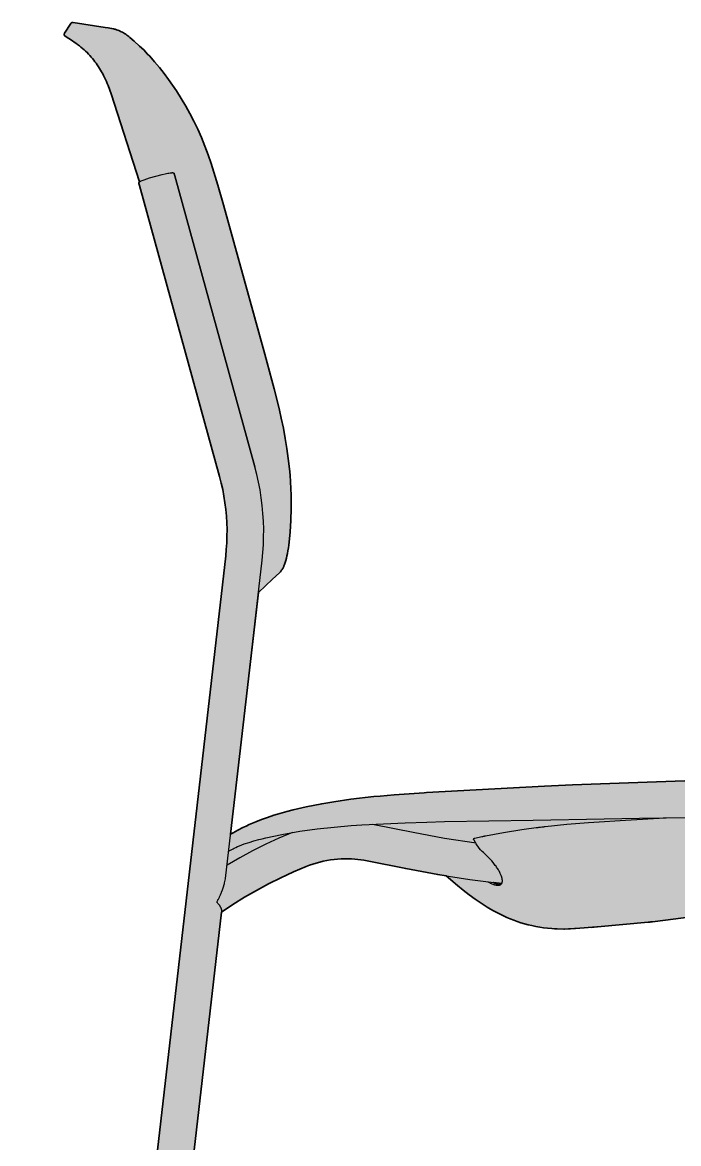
# Model space of a CAD drawing. Header units: millimetres. Extents: x 0 to 1859, y -912 to 978.
# Drawn here: x 1159.9 to 1446.3, y 489.2 to 978.5 of the extents above; entities that cross this region are included whole.
import ezdxf

# ---------------------------------------------------------------- set-up
doc = ezdxf.new("R2010")
doc.units = ezdxf.units.MM
doc.layers.add('Blocks', color=7, linetype='Continuous')
doc.layers.add('Blocks$Fill', color=7, linetype='Continuous', true_color=0xffffff)
doc.layers.add('Blocks$Inner', color=7, linetype='Continuous', lineweight=25, true_color=0x007f00)
doc.layers.add('Blocks$Outline', color=7, linetype='Continuous', lineweight=35, true_color=0xff3f3f)

# ---------------------------------------------------------------- blocks, each defined once
blk = doc.blocks.new('Soft Edge 95 Barstool High Side')
at = {"layer": 'Blocks$Fill'}
h = blk.add_hatch(color=256, dxfattribs=at)
h.paths.add_polyline_path([(205.93, 624.2), (209.15, 625.99), (211.33, 627.12), (212.72, 627.8), (214.12, 628.45), (215.54, 629.07), (216.96, 629.66), (219.46, 630.63), (222.09, 631.57), (224.89, 632.48), (226.35, 632.92), (230.56, 634.11), (233.33, 634.83), (238.99, 636.14), (245.73, 637.49), (251.04, 638.4), (258.5, 639.48), (268.45, 640.62), (277.3, 641.41), (343.02, 645.15), (568.6, 653.06), (605.97, 653.49), (614.09, 653.28), (617.5, 653.31), (620.07, 653.37), (621.31, 653.34), (622.54, 653.27), (623.77, 653.17), (625, 653.04), (626.22, 652.87), (627.44, 652.66), (628.65, 652.42), (629.85, 652.14), (631.03, 651.83), (632.19, 651.49), (633.35, 651.11), (634.49, 650.7), (635.63, 650.25), (636.74, 649.77), (637.85, 649.26), (638.93, 648.71), (639.98, 648.15), (641.01, 647.55), (642.03, 646.91), (643.02, 646.25), (643.96, 645.57), (644.88, 644.87), (645.77, 644.13), (646.21, 643.75), (646.64, 643.36), (647.03, 642.99), (647.42, 642.61), (647.81, 642.23), (648.18, 641.84), (648.55, 641.44), (648.91, 641.03), (649.26, 640.62), (649.61, 640.2), (649.92, 639.79), (650.23, 639.38), (650.53, 638.96), (650.82, 638.53), (651.08, 638.12), (651.33, 637.71), (651.57, 637.29), (651.8, 636.87), (651.82, 636.84), (651.83, 636.81), (651.85, 636.78), (651.86, 636.74), (651.87, 636.71), (651.88, 636.68), (651.89, 636.65), (651.89, 636.61), (651.9, 636.58), (651.91, 636.55), (651.91, 636.51), (651.91, 636.48), (651.92, 636.44), (651.92, 636.41), (651.92, 636.38), (651.91, 636.34), (651.91, 636.31), (651.91, 636.27), (651.9, 636.24), (651.9, 636.21), (651.89, 636.17), (651.88, 636.14), (651.87, 636.11), (651.86, 636.08), (651.85, 636.04), (651.84, 636.01), (651.82, 635.98), (651.81, 635.95), (651.79, 635.92), (651.78, 635.89), (651.76, 635.86), (651.74, 635.84), (651.72, 635.81), (651.7, 635.78), (651.68, 635.75), (651.65, 635.73), (651.63, 635.7), (651.61, 635.68), (651.58, 635.66), (651.55, 635.64), (651.53, 635.61), (651.5, 635.59), (651.47, 635.57), (651.44, 635.56), (651.42, 635.54), (651.39, 635.52), (651.36, 635.51), (651.32, 635.49), (647.17, 633.64), (646.67, 633.43), (646.42, 633.33), (646.17, 633.24), (645.91, 633.16), (645.65, 633.07), (645.39, 633), (645.13, 632.93), (644.86, 632.87), (644.59, 632.82), (644.32, 632.77), (644.05, 632.73), (643.78, 632.7), (643.5, 632.67), (643.23, 632.65), (642.95, 632.63), (642.4, 632.61), (641.84, 632.6), (639.11, 632.64), (608.87, 632.62), (610.49, 629.86), (611.23, 628.43), (611.92, 626.99), (612.56, 625.52), (613.15, 624.02), (613.69, 622.51), (614.17, 620.98), (614.6, 619.44), (614.98, 617.88), (615.3, 616.31), (615.56, 614.73), (615.78, 613.14), (615.93, 611.54), (616.03, 609.94), (639.72, 188.73), (645.72, 188.73), (645.91, 188.72), (646.09, 188.7), (646.28, 188.68), (646.47, 188.65), (646.65, 188.62), (646.84, 188.57), (647.02, 188.53), (647.2, 188.47), (647.38, 188.41), (647.55, 188.35), (647.73, 188.27), (647.9, 188.2), (648.07, 188.11), (648.23, 188.02), (648.4, 187.93), (648.56, 187.82), (648.71, 187.72), (648.86, 187.61), (649.01, 187.49), (649.16, 187.37), (649.3, 187.24), (649.43, 187.11), (649.56, 186.97), (649.69, 186.83), (649.81, 186.69), (649.92, 186.54), (650.03, 186.39), (650.14, 186.23), (650.24, 186.07), (650.33, 185.91), (650.42, 185.74), (650.51, 185.57), (650.58, 185.4), (650.66, 185.23), (650.72, 185.05), (650.78, 184.87), (650.83, 184.69), (650.88, 184.51), (650.92, 184.32), (650.95, 184.14), (650.98, 183.96), (651, 183.78), (651.02, 183.6), (651.03, 183.42), (651.03, 183.23), (651.03, 183.12), (651.02, 182.95), (651.01, 182.79), (651, 182.63), (650.98, 182.46), (650.95, 182.3), (650.92, 182.14), (650.88, 181.96), (650.83, 181.77), (650.78, 181.59), (650.72, 181.41), (650.66, 181.24), (650.58, 181.06), (650.51, 180.89), (650.42, 180.72), (650.33, 180.56), (650.24, 180.39), (650.14, 180.23), (650.03, 180.08), (649.92, 179.92), (649.81, 179.78), (649.69, 179.63), (649.56, 179.49), (649.43, 179.35), (649.3, 179.22), (649.16, 179.1), (649.01, 178.97), (648.86, 178.86), (648.71, 178.75), (648.56, 178.64), (648.4, 178.54), (648.23, 178.44), (648.07, 178.35), (647.9, 178.27), (647.73, 178.19), (647.55, 178.12), (647.38, 178.05), (647.2, 177.99), (647.02, 177.94), (646.84, 177.89), (646.65, 177.85), (646.47, 177.81), (646.28, 177.78), (646.09, 177.76), (645.91, 177.75), (645.72, 177.74), (645.53, 177.73), (640.34, 177.73), (649.58, 13.46), (649.58, 13.45), (649.72, 10.97), (649.72, 10.96), (649.72, 10.96), (649.72, 10.96), (649.72, 10.96), (649.72, 10.95), (649.72, 10.95), (649.72, 10.95), (649.72, 10.94), (649.72, 10.94), (649.71, 10.94), (649.71, 10.93), (649.71, 10.93), (649.71, 10.93), (649.71, 10.92), (649.7, 10.92), (649.7, 10.92), (649.7, 10.92), (649.7, 10.91), (649.69, 10.91), (649.69, 10.91), (649.68, 10.9), (649.68, 10.9), (649.68, 10.9), (649.67, 10.89), (649.67, 10.89), (649.66, 10.89), (649.66, 10.88), (649.65, 10.88), (649.63, 10.87), (649.62, 10.86), (649.61, 10.86), (649.59, 10.85), (649.58, 10.84), (649.54, 10.83), (649.51, 10.81), (649.47, 10.8), (649.42, 10.79), (649.32, 10.76), (649.21, 10.73), (649.09, 10.7), (648.81, 10.64), (648.49, 10.58), (646.98, 8.57), (646.82, 8.39), (646.66, 8.21), (646.5, 8.04), (646.32, 7.87), (646.15, 7.71), (645.96, 7.55), (645.77, 7.4), (645.58, 7.26), (645.38, 7.13), (645.18, 7), (650.6, 7), (650.86, 5.5), (651.44, 5.5), (651.63, 5.49), (651.72, 5.47), (651.81, 5.46), (651.91, 5.44), (652, 5.42), (652.09, 5.4), (652.18, 5.37), (652.27, 5.34), (652.36, 5.31), (652.44, 5.27), (652.53, 5.23), (652.61, 5.19), (652.69, 5.15), (652.78, 5.1), (652.85, 5.05), (652.93, 5), (653.01, 4.94), (653.08, 4.88), (653.15, 4.82), (653.22, 4.76), (653.29, 4.69), (653.36, 4.63), (653.42, 4.56), (653.48, 4.49), (653.54, 4.41), (653.59, 4.34), (653.65, 4.26), (653.7, 4.18), (653.74, 4.1), (653.79, 4.02), (653.83, 3.93), (653.87, 3.85), (653.9, 3.76), (653.94, 3.67), (653.97, 3.58), (653.99, 3.49), (654.02, 3.4), (654.04, 3.31), (654.06, 3.22), (654.07, 3.12), (654.08, 3.03), (654.09, 2.94), (654.09, 2.84), (654.1, 2.75), (654.09, 2.66), (654.09, 2.56), (654.08, 2.47), (654.07, 2.38), (654.06, 2.28), (654.04, 2.19), (654.02, 2.1), (653.99, 2.01), (653.97, 1.92), (653.94, 1.83), (653.9, 1.74), (653.87, 1.65), (653.83, 1.57), (653.79, 1.48), (653.74, 1.4), (653.7, 1.32), (653.65, 1.24), (653.59, 1.16), (653.54, 1.09), (653.48, 1.01), (653.42, 0.94), (653.36, 0.87), (653.29, 0.81), (653.22, 0.74), (653.15, 0.68), (653.08, 0.62), (653.01, 0.56), (652.93, 0.5), (652.85, 0.45), (652.78, 0.4), (652.69, 0.35), (652.61, 0.31), (652.53, 0.27), (652.44, 0.23), (652.36, 0.19), (652.27, 0.16), (652.18, 0.13), (652.09, 0.1), (652, 0.08), (651.91, 0.06), (651.81, 0.04), (651.72, 0.03), (651.63, 0.01), (651.53, 0.01), (651.44, 0), (651.35, 0), (631.75, 0), (631.66, 0.01), (631.57, 0.01), (631.47, 0.03), (631.38, 0.04), (631.29, 0.06), (631.2, 0.08), (631.1, 0.1), (631.01, 0.13), (630.93, 0.16), (630.84, 0.19), (630.75, 0.23), (630.67, 0.27), (630.58, 0.31), (630.5, 0.35), (630.42, 0.4), (630.34, 0.45), (630.26, 0.5), (630.18, 0.56), (630.11, 0.62), (630.04, 0.68), (629.97, 0.74), (629.9, 0.81), (629.84, 0.87), (629.77, 0.94), (629.71, 1.01), (629.66, 1.09), (629.6, 1.16), (629.55, 1.24), (629.5, 1.32), (629.45, 1.4), (629.4, 1.48), (629.36, 1.57), (629.32, 1.65), (629.29, 1.74), (629.26, 1.83), (629.23, 1.92), (629.2, 2.01), (629.17, 2.1), (629.15, 2.19), (629.14, 2.28), (629.12, 2.38), (629.11, 2.47), (629.1, 2.56), (629.1, 2.66), (629.1, 2.75), (629.1, 2.84), (629.1, 2.94), (629.11, 3.03), (629.12, 3.12), (629.14, 3.22), (629.15, 3.31), (629.17, 3.4), (629.2, 3.49), (629.23, 3.58), (629.26, 3.67), (629.29, 3.76), (629.32, 3.85), (629.36, 3.93), (629.4, 4.02), (629.45, 4.1), (629.5, 4.18), (629.55, 4.26), (629.6, 4.34), (629.66, 4.41), (629.71, 4.49), (629.77, 4.56), (629.84, 4.63), (629.9, 4.69), (629.97, 4.76), (630.04, 4.82), (630.11, 4.88), (630.18, 4.94), (630.26, 5), (630.34, 5.05), (630.42, 5.1), (630.5, 5.15), (630.58, 5.19), (630.67, 5.23), (630.75, 5.27), (630.84, 5.31), (630.93, 5.34), (631.01, 5.37), (631.1, 5.4), (631.2, 5.42), (631.29, 5.44), (631.38, 5.46), (631.47, 5.47), (631.57, 5.49), (631.66, 5.49), (631.75, 5.5), (631.85, 5.5), (632.33, 5.5), (632.6, 7), (638.01, 7), (637.62, 7.25), (637.44, 7.39), (637.25, 7.54), (637.07, 7.68), (636.9, 7.84), (636.73, 8), (636.57, 8.17), (635, 9.83), (634.37, 9.88), (634.25, 9.89), (634.13, 9.91), (634.08, 9.92), (634.03, 9.93), (633.99, 9.94), (633.94, 9.95), (633.91, 9.96), (633.89, 9.96), (633.87, 9.97), (633.86, 9.97), (633.84, 9.98), (633.83, 9.98), (633.82, 9.99), (633.81, 9.99), (633.8, 10), (633.8, 10), (633.79, 10), (633.79, 10), (633.78, 10.01), (633.78, 10.01), (633.78, 10.01), (633.77, 10.02), (633.77, 10.02), (633.77, 10.02), (633.76, 10.03), (633.76, 10.03), (633.76, 10.03), (633.75, 10.03), (633.75, 10.04), (633.75, 10.04), (633.75, 10.04), (633.75, 10.05), (633.75, 10.05), (633.75, 10.05), (633.74, 10.06), (633.74, 10.06), (633.74, 10.06), (633.74, 10.07), (633.74, 10.07), (633.6, 12.55), (633.6, 12.56), (633.6, 12.55), (624.31, 177.73), (154.59, 177.73), (135.26, 9.62), (135.26, 9.61), (135.26, 9.61), (135.26, 9.6), (135.26, 9.6), (135.25, 9.6), (135.25, 9.59), (135.25, 9.59), (135.25, 9.59), (135.25, 9.58), (135.24, 9.58), (135.24, 9.57), (135.24, 9.57), (135.23, 9.57), (135.23, 9.56), (135.23, 9.56), (135.22, 9.56), (135.22, 9.55), (135.21, 9.55), (135.21, 9.55), (135.2, 9.54), (135.2, 9.54), (135.19, 9.54), (135.19, 9.53), (135.18, 9.53), (135.17, 9.53), (135.17, 9.52), (135.15, 9.52), (135.14, 9.51), (135.12, 9.5), (135.11, 9.5), (135.09, 9.49), (135.07, 9.49), (135.05, 9.48), (135.03, 9.48), (134.98, 9.47), (134.94, 9.46), (134.88, 9.45), (134.83, 9.44), (134.71, 9.42), (134.57, 9.41), (134.43, 9.4), (134.27, 9.39), (133.92, 9.38), (132.17, 7.74), (132.01, 7.6), (131.85, 7.47), (131.68, 7.35), (131.51, 7.23), (131.34, 7.11), (131.17, 7), (136.58, 7), (136.85, 5.5), (137.43, 5.5), (137.62, 5.49), (137.71, 5.47), (137.8, 5.46), (137.89, 5.44), (137.99, 5.42), (138.08, 5.4), (138.17, 5.37), (138.26, 5.34), (138.34, 5.31), (138.43, 5.27), (138.52, 5.23), (138.6, 5.19), (138.68, 5.15), (138.76, 5.1), (138.84, 5.05), (138.92, 5), (139, 4.94), (139.07, 4.88), (139.14, 4.82), (139.21, 4.76), (139.28, 4.69), (139.34, 4.63), (139.41, 4.56), (139.47, 4.49), (139.53, 4.41), (139.58, 4.34), (139.63, 4.26), (139.68, 4.18), (139.73, 4.1), (139.78, 4.02), (139.82, 3.93), (139.86, 3.85), (139.89, 3.76), (139.93, 3.67), (139.96, 3.58), (139.98, 3.49), (140.01, 3.4), (140.03, 3.31), (140.04, 3.22), (140.06, 3.12), (140.07, 3.03), (140.08, 2.94), (140.08, 2.84), (140.08, 2.75), (140.08, 2.66), (140.08, 2.56), (140.07, 2.47), (140.06, 2.38), (140.04, 2.28), (140.03, 2.19), (140.01, 2.1), (139.98, 2.01), (139.96, 1.92), (139.93, 1.83), (139.89, 1.74), (139.86, 1.65), (139.82, 1.57), (139.78, 1.48), (139.73, 1.4), (139.68, 1.32), (139.63, 1.24), (139.58, 1.16), (139.53, 1.09), (139.47, 1.01), (139.41, 0.94), (139.34, 0.87), (139.28, 0.81), (139.21, 0.74), (139.14, 0.68), (139.07, 0.62), (139, 0.56), (138.92, 0.5), (138.84, 0.45), (138.76, 0.4), (138.68, 0.35), (138.6, 0.31), (138.52, 0.27), (138.43, 0.23), (138.34, 0.19), (138.26, 0.16), (138.17, 0.13), (138.08, 0.1), (137.99, 0.08), (137.89, 0.06), (137.8, 0.04), (137.71, 0.03), (137.62, 0.01), (137.52, 0.01), (137.43, 0), (137.33, 0), (117.74, 0), (117.65, 0.01), (117.55, 0.01), (117.46, 0.03), (117.37, 0.04), (117.27, 0.06), (117.18, 0.08), (117.09, 0.1), (117, 0.13), (116.91, 0.16), (116.83, 0.19), (116.74, 0.23), (116.65, 0.27), (116.57, 0.31), (116.49, 0.35), (116.41, 0.4), (116.33, 0.45), (116.25, 0.5), (116.17, 0.56), (116.1, 0.62), (116.03, 0.68), (115.96, 0.74), (115.89, 0.81), (115.82, 0.87), (115.76, 0.94), (115.7, 1.01), (115.64, 1.09), (115.59, 1.16), (115.53, 1.24), (115.48, 1.32), (115.44, 1.4), (115.39, 1.48), (115.35, 1.57), (115.31, 1.65), (115.28, 1.74), (115.24, 1.83), (115.21, 1.92), (115.19, 2.01), (115.16, 2.1), (115.14, 2.19), (115.12, 2.28), (115.11, 2.38), (115.1, 2.47), (115.09, 2.56), (115.09, 2.66), (115.08, 2.75), (115.09, 2.84), (115.09, 2.94), (115.1, 3.03), (115.11, 3.12), (115.12, 3.22), (115.14, 3.31), (115.16, 3.4), (115.19, 3.49), (115.21, 3.58), (115.24, 3.67), (115.28, 3.76), (115.31, 3.85), (115.35, 3.93), (115.39, 4.02), (115.44, 4.1), (115.48, 4.18), (115.53, 4.26), (115.59, 4.34), (115.64, 4.41), (115.7, 4.49), (115.76, 4.56), (115.82, 4.63), (115.89, 4.69), (115.96, 4.76), (116.03, 4.82), (116.1, 4.88), (116.17, 4.94), (116.25, 5), (116.33, 5.05), (116.41, 5.1), (116.49, 5.15), (116.57, 5.19), (116.65, 5.23), (116.74, 5.27), (116.83, 5.31), (116.91, 5.34), (117, 5.37), (117.09, 5.4), (117.18, 5.42), (117.27, 5.44), (117.37, 5.46), (117.46, 5.47), (117.55, 5.49), (117.65, 5.49), (117.74, 5.5), (117.83, 5.5), (118.32, 5.5), (118.58, 7), (124, 7), (123.61, 7.26), (123.42, 7.39), (123.24, 7.54), (123.06, 7.69), (122.89, 7.84), (122.72, 8), (122.55, 8.17), (122.4, 8.34), (122.24, 8.52), (122.1, 8.71), (121.96, 8.89), (121.83, 9.09), (120.61, 10.91), (120.14, 11.04), (120, 11.08), (119.88, 11.12), (119.77, 11.16), (119.72, 11.18), (119.67, 11.2), (119.62, 11.22), (119.58, 11.24), (119.54, 11.26), (119.53, 11.27), (119.51, 11.28), (119.49, 11.29), (119.48, 11.3), (119.46, 11.31), (119.45, 11.32), (119.44, 11.33), (119.43, 11.33), (119.42, 11.34), (119.42, 11.34), (119.41, 11.35), (119.41, 11.35), (119.4, 11.36), (119.4, 11.36), (119.39, 11.36), (119.39, 11.37), (119.39, 11.37), (119.38, 11.38), (119.38, 11.38), (119.38, 11.39), (119.38, 11.39), (119.37, 11.39), (119.37, 11.4), (119.37, 11.4), (119.37, 11.41), (119.37, 11.41), (119.36, 11.41), (119.36, 11.42), (119.36, 11.42), (119.36, 11.42), (119.36, 11.43), (119.36, 11.43), (119.36, 11.44), (119.36, 11.44), (119.36, 11.44), (119.36, 11.45), (119.36, 11.45), (119.65, 13.91), (119.65, 13.92), (119.65, 13.92), (119.65, 13.93), (204.08, 748.52), (204.27, 751.37), (204.37, 754.22), (204.39, 757.15), (204.31, 760.08), (204.13, 763.01), (203.86, 765.93), (203.5, 768.84), (203.04, 771.73), (202.5, 774.61), (201.86, 777.47), (201.12, 780.31), (165.93, 908.21), (165.93, 908.22), (165.93, 908.24), (165.92, 908.25), (165.92, 908.27), (165.92, 908.28), (165.92, 908.29), (165.92, 908.31), (165.92, 908.32), (165.92, 908.34), (165.92, 908.35), (165.92, 908.37), (165.92, 908.38), (165.92, 908.39), (165.92, 908.41), (165.92, 908.42), (165.92, 908.44), (165.93, 908.45), (165.93, 908.47), (165.93, 908.48), (165.94, 908.49), (165.94, 908.51), (165.94, 908.52), (165.95, 908.54), (165.95, 908.55), (165.96, 908.56), (165.96, 908.57), (165.97, 908.59), (165.98, 908.6), (165.98, 908.61), (165.99, 908.63), (166, 908.64), (166.01, 908.65), (166.02, 908.67), (166.03, 908.69), (166.04, 908.7), (166.05, 908.72), (166.06, 908.73), (166.07, 908.75), (166.09, 908.76), (166.1, 908.78), (166.12, 908.79), (166.13, 908.81), (166.15, 908.82), (166.16, 908.84), (166.18, 908.85), (153.85, 947.27), (152.5, 950.96), (152.14, 951.84), (151.76, 952.7), (151.37, 953.56), (150.96, 954.41), (150.54, 955.24), (150.12, 956.05), (149.67, 956.85), (149.22, 957.63), (148.75, 958.39), (148.27, 959.15), (147.78, 959.89), (147.27, 960.61), (146.75, 961.32), (146.21, 962.02), (145.66, 962.7), (145.09, 963.37), (144.5, 964.03), (143.9, 964.67), (143.28, 965.3), (142.65, 965.92), (142, 966.53), (141.33, 967.12), (140.64, 967.7), (139.93, 968.27), (139.2, 968.83), (138.45, 969.37), (137.68, 969.91), (133.77, 972.43), (133.74, 972.45), (133.71, 972.47), (133.69, 972.49), (133.66, 972.52), (133.64, 972.54), (133.61, 972.56), (133.59, 972.59), (133.56, 972.62), (133.54, 972.64), (133.52, 972.67), (133.5, 972.7), (133.48, 972.73), (133.47, 972.76), (133.45, 972.79), (133.43, 972.82), (133.42, 972.85), (133.41, 972.89), (133.39, 972.92), (133.38, 972.95), (133.37, 972.99), (133.37, 973.02), (133.36, 973.05), (133.35, 973.09), (133.35, 973.12), (133.34, 973.16), (133.34, 973.19), (133.34, 973.23), (133.34, 973.26), (133.34, 973.3), (133.34, 973.33), (133.35, 973.37), (133.35, 973.4), (133.36, 973.44), (133.36, 973.47), (133.37, 973.5), (133.38, 973.54), (133.39, 973.57), (133.4, 973.6), (133.42, 973.64), (133.43, 973.67), (133.44, 973.7), (133.46, 973.73), (133.48, 973.76), (133.5, 973.79), (136.21, 978.03), (136.23, 978.06), (136.26, 978.08), (136.28, 978.11), (136.3, 978.13), (136.32, 978.16), (136.35, 978.18), (136.37, 978.21), (136.4, 978.23), (136.42, 978.25), (136.45, 978.27), (136.48, 978.29), (136.51, 978.31), (136.54, 978.32), (136.57, 978.34), (136.6, 978.36), (136.63, 978.37), (136.66, 978.38), (136.69, 978.4), (136.72, 978.41), (136.75, 978.42), (136.79, 978.43), (136.82, 978.44), (136.85, 978.44), (136.89, 978.45), (136.92, 978.45), (136.95, 978.46), (136.99, 978.46), (137.02, 978.46), (137.06, 978.46), (137.09, 978.46), (137.12, 978.46), (137.16, 978.45), (137.19, 978.45), (153.97, 975.83), (154.78, 975.67), (155.21, 975.57), (155.64, 975.47), (156.17, 975.29), (156.7, 975.1), (157.22, 974.89), (157.73, 974.67), (158.23, 974.42), (158.73, 974.16), (159.22, 973.89), (159.69, 973.59), (160.16, 973.28), (160.62, 972.96), (161.06, 972.62), (161.49, 972.27), (163.9, 970.23), (166.26, 968.14), (168.03, 966.43), (169.75, 964.67), (170.63, 963.73), (172.78, 961.31), (174.89, 958.79), (176.89, 956.24), (178.86, 953.59), (180.62, 951.1), (182.32, 948.56), (184.4, 945.27), (186.38, 941.92), (188.17, 938.71), (189.91, 935.34), (191.6, 931.84), (193.21, 928.21), (194.72, 924.5), (196.13, 920.74), (197.44, 916.97), (199.27, 911.26), (202.84, 898.86), (226.54, 812.29), (228.07, 805.76), (228.98, 801.36), (229.8, 796.97), (230.52, 792.55), (231.14, 788.1), (231.65, 783.7), (231.9, 780.86), (232.11, 778.01), (232.27, 775.12), (232.37, 772.22), (232.42, 769.33), (232.42, 766.43), (232.29, 761.17), (231.98, 756.1), (231.71, 753.14), (231.37, 750.4), (231.18, 749.13), (230.98, 747.91), (230.76, 746.76), (230.53, 745.67), (230.28, 744.64), (230.02, 743.68), (229.75, 742.78), (229.6, 742.35), (229.25, 741.35), (229.13, 741.06), (229.01, 740.78), (228.87, 740.51), (228.73, 740.23), (228.57, 739.97), (228.41, 739.7), (228.24, 739.45), (228.06, 739.2), (227.87, 738.95), (227.68, 738.71), (227.47, 738.48), (227.26, 738.26), (224.25, 735.53), (218.07, 729.71)], flags=0)
h.paths.add_polyline_path([(525.15, 619.12), (526.25, 619.5), (526.79, 619.72), (527.32, 619.96), (527.84, 620.21), (528.36, 620.48), (528.86, 620.76), (522.84, 619.69), (522.91, 619.64), (522.96, 619.61), (523, 619.58), (523.05, 619.55), (523.1, 619.52), (523.15, 619.49), (523.21, 619.46), (523.26, 619.44), (523.31, 619.41), (523.36, 619.39), (523.42, 619.37), (523.47, 619.34), (523.52, 619.32), (523.58, 619.3), (523.64, 619.28), (523.7, 619.26), (523.76, 619.24), (523.82, 619.23), (523.89, 619.21), (523.95, 619.2), (524.01, 619.18), (524.08, 619.17), (524.14, 619.16), (524.2, 619.15), (524.33, 619.13), (524.46, 619.12), (524.59, 619.11), (524.74, 619.11), (524.89, 619.11), (525.04, 619.11)], flags=0)
h.paths.add_polyline_path([(323.47, 602.09), (323.54, 602.11), (323.58, 602.13), (323.63, 602.15), (323.67, 602.17), (323.71, 602.19), (323.76, 602.21), (323.8, 602.23), (323.84, 602.26), (323.88, 602.28), (323.91, 602.31), (323.95, 602.33), (323.98, 602.36), (324.02, 602.39), (324.05, 602.42), (324.08, 602.45), (324.11, 602.48), (324.14, 602.51), (324.17, 602.55), (324.2, 602.58), (324.23, 602.62), (324.26, 602.66), (324.29, 602.7), (324.31, 602.74), (324.33, 602.77), (320.65, 603.22), (321.83, 602.69), (322.37, 602.47), (322.92, 602.27)], flags=0)
h.paths.add_polyline_path([(556.35, 625.66), (554.67, 622.76), (553.77, 621.35), (552.83, 619.97), (552.34, 619.3), (551.84, 618.63), (551.32, 617.97), (550.79, 617.32), (550.25, 616.69), (549.69, 616.06), (549.12, 615.44), (548.54, 614.84), (547.93, 614.25), (547.31, 613.66), (546.68, 613.1), (546.02, 612.54), (545.35, 612), (544.66, 611.47), (543.95, 610.95), (543.23, 610.45), (542.48, 609.96), (541.71, 609.49), (540.92, 609.03), (540.11, 608.58), (539.28, 608.16), (538.42, 607.75), (537.55, 607.35), (536.65, 606.98), (535.28, 606.46), (533.89, 605.98), (532.49, 605.55), (531.07, 605.17), (529.65, 604.83), (528.21, 604.54), (522.58, 603.6), (440.91, 591.85), (438.48, 591.57), (438.33, 591.56), (414.77, 589.17), (391.29, 586.16), (391.25, 586.15), (391.24, 586.15), (365.83, 583.79), (354.32, 582.93), (351.7, 582.85), (351.42, 582.85), (348.48, 582.9), (347.29, 582.95), (346.11, 583.03), (344.33, 583.2), (342.57, 583.41), (340.85, 583.67), (339.15, 583.97), (337.48, 584.32), (335.84, 584.71), (334.22, 585.15), (332.64, 585.62), (331.07, 586.14), (329.53, 586.69), (328.01, 587.29), (326.52, 587.91), (325.05, 588.58), (323.6, 589.27), (322.16, 590), (320.75, 590.76), (319.36, 591.54), (317.98, 592.36), (316.62, 593.2), (315.28, 594.07), (312.63, 595.88), (310.05, 597.77), (307.51, 599.74), (305.01, 601.78), (300.05, 606.07), (282.43, 609.22), (264.17, 612.88), (262.83, 613.09), (261.48, 613.26), (260.12, 613.38), (258.76, 613.47), (257.4, 613.52), (255.82, 613.52), (254.24, 613.47), (252.67, 613.37), (251.09, 613.21), (249.53, 613), (247.97, 612.74), (246.42, 612.42), (244.88, 612.06), (243.36, 611.64), (241.85, 611.17), (240.36, 610.66), (238.88, 610.09), (233.35, 607.77), (227.9, 605.26), (222.53, 602.58), (217.26, 599.73), (212.07, 596.71), (206.99, 593.52), (202.02, 590.17), (155.86, 188.73), (623.7, 188.73), (599.98, 610.11), (599.87, 611.17), (599.73, 612.22), (599.56, 613.27), (599.38, 614.17), (599.19, 615.05), (598.97, 615.92), (598.73, 616.77), (598.46, 617.6), (598.18, 618.42), (597.87, 619.22), (597.55, 620), (597.21, 620.75), (596.86, 621.47), (596.49, 622.17), (596.11, 622.85), (595.71, 623.5), (595.3, 624.12), (594.88, 624.72), (594.66, 625), (594.44, 625.29), (594.21, 625.58), (593.97, 625.86), (593.72, 626.15), (593.47, 626.42), (593.21, 626.7), (592.95, 626.96), (592.68, 627.22), (592.4, 627.48), (592.13, 627.71), (591.86, 627.94), (591.58, 628.17), (591.29, 628.39), (591, 628.6), (590.7, 628.8), (590.4, 628.99), (590.09, 629.18), (589.8, 629.34), (589.51, 629.5), (589.21, 629.64), (588.9, 629.78), (588.6, 629.91), (588.29, 630.03), (587.97, 630.14), (587.65, 630.24), (587.35, 630.32), (587.05, 630.4), (586.74, 630.46), (586.43, 630.51), (586.13, 630.56), (585.82, 630.59), (585.51, 630.61), (585.2, 630.62), (584.89, 630.62), (584.59, 630.62), (584.29, 630.6), (583.98, 630.57), (583.68, 630.53), (583.38, 630.48), (556.35, 625.66)], flags=0)
at = {"layer": 'Blocks$Inner'}
for points in [[(218.07, 729.71), (224.24, 735.52), (224.25, 735.53), (227.26, 738.26), (227.47, 738.48), (227.68, 738.71), (227.87, 738.95), (228.06, 739.2), (228.24, 739.45), (228.41, 739.7), (228.57, 739.97), (228.73, 740.23), (228.87, 740.51), (229.01, 740.78), (229.13, 741.06), (229.25, 741.35), (229.36, 741.64), (229.45, 741.93), (229.6, 742.35), (229.75, 742.78), (230.02, 743.68), (230.28, 744.64), (230.53, 745.67), (230.76, 746.76), (230.98, 747.91), (231.18, 749.13), (231.37, 750.4), (231.71, 753.14), (231.98, 756.1), (232.29, 761.17), (232.42, 766.43), (232.42, 769.33), (232.37, 772.22), (232.27, 775.12), (232.11, 778.01), (231.9, 780.86), (231.65, 783.7), (231.14, 788.1), (230.52, 792.55), (229.8, 796.97), (228.98, 801.36), (228.07, 805.76), (227.29, 809.22), (226.54, 812.29), (224.93, 818.53), (220.89, 833.77), (202.84, 898.86), (200.39, 907.47), (199.84, 909.36), (199.27, 911.26), (197.44, 916.97), (196.13, 920.74), (194.72, 924.5), (193.21, 928.21), (191.6, 931.84), (189.91, 935.34), (188.17, 938.71), (186.38, 941.92), (184.4, 945.27), (182.32, 948.56), (180.62, 951.1), (178.86, 953.59), (176.89, 956.24), (174.89, 958.79), (172.78, 961.31), (170.63, 963.73), (169.75, 964.67), (168.03, 966.43), (166.26, 968.14), (163.9, 970.23), (161.91, 971.9), (161.49, 972.27), (161.06, 972.62), (160.62, 972.96), (160.16, 973.28), (159.69, 973.59), (159.22, 973.89), (158.73, 974.16), (158.23, 974.42), (157.73, 974.67), (157.22, 974.89), (156.7, 975.1), (156.17, 975.29), (155.64, 975.47), (155.21, 975.57), (154.78, 975.67), (153.97, 975.83), (152.52, 976.07), (151.26, 976.25), (137.19, 978.45), (137.16, 978.45), (137.12, 978.46), (137.09, 978.46), (137.06, 978.46), (137.02, 978.46), (136.99, 978.46), (136.95, 978.46), (136.92, 978.45), (136.89, 978.45), (136.85, 978.44), (136.82, 978.44), (136.79, 978.43), (136.75, 978.42), (136.72, 978.41), (136.69, 978.4), (136.66, 978.38), (136.63, 978.37), (136.6, 978.36), (136.57, 978.34), (136.54, 978.32), (136.51, 978.31), (136.48, 978.29), (136.45, 978.27), (136.42, 978.25), (136.4, 978.23), (136.37, 978.21), (136.35, 978.18), (136.32, 978.16), (136.3, 978.13), (136.28, 978.11), (136.26, 978.08), (136.23, 978.06), (136.21, 978.03), (136.2, 978), (133.5, 973.79), (133.48, 973.76), (133.46, 973.73), (133.44, 973.7), (133.43, 973.67), (133.42, 973.64), (133.4, 973.6), (133.39, 973.57), (133.38, 973.54), (133.37, 973.5), (133.36, 973.47), (133.36, 973.44), (133.35, 973.4), (133.35, 973.37), (133.34, 973.33), (133.34, 973.3), (133.34, 973.26), (133.34, 973.23), (133.34, 973.19), (133.34, 973.16), (133.35, 973.12), (133.35, 973.09), (133.36, 973.05), (133.37, 973.02), (133.37, 972.99), (133.38, 972.95), (133.39, 972.92), (133.41, 972.89), (133.42, 972.85), (133.43, 972.82), (133.45, 972.79), (133.47, 972.76), (133.48, 972.73), (133.5, 972.7), (133.52, 972.67), (133.54, 972.64), (133.56, 972.62), (133.59, 972.59), (133.61, 972.56), (133.64, 972.54), (133.66, 972.52), (133.69, 972.49), (133.71, 972.47), (133.74, 972.45), (133.77, 972.43), (133.8, 972.41), (136.88, 970.43), (137.68, 969.91), (138.45, 969.37), (139.2, 968.83), (139.93, 968.27), (140.64, 967.7), (141.33, 967.12), (142, 966.53), (142.65, 965.92), (143.28, 965.3), (143.9, 964.67), (144.5, 964.03), (145.09, 963.37), (145.66, 962.7), (146.21, 962.02), (146.75, 961.32), (147.27, 960.61), (147.78, 959.89), (148.27, 959.15), (148.75, 958.39), (149.22, 957.63), (149.67, 956.85), (150.12, 956.05), (150.54, 955.24), (150.96, 954.41), (151.37, 953.56), (151.76, 952.7), (152.14, 951.84), (152.5, 950.96), (153.85, 947.27), (166.18, 908.85)], [(119.72, 14.55), (203.8, 745.67), (204.08, 748.52), (204.27, 751.37), (204.37, 754.22), (204.39, 757.15), (204.31, 760.08), (204.13, 763.01), (203.86, 765.93), (203.5, 768.84), (203.04, 771.73), (202.5, 774.61), (201.86, 777.47), (201.12, 780.31), (166.2, 907.24), (165.94, 908.2), (165.93, 908.21), (165.93, 908.22), (165.93, 908.24), (165.92, 908.25), (165.92, 908.27), (165.92, 908.28), (165.92, 908.29), (165.92, 908.31), (165.92, 908.32), (165.92, 908.34), (165.92, 908.35), (165.92, 908.37), (165.92, 908.38), (165.92, 908.39), (165.92, 908.41), (165.92, 908.42), (165.92, 908.44), (165.93, 908.45), (165.93, 908.47), (165.93, 908.48), (165.94, 908.49), (165.94, 908.51), (165.94, 908.52), (165.95, 908.54), (165.95, 908.55), (165.96, 908.56), (165.96, 908.57), (165.97, 908.59), (165.98, 908.6), (165.98, 908.61), (165.99, 908.63), (166, 908.64), (166.01, 908.65), (166.02, 908.67), (166.03, 908.69), (166.04, 908.7), (166.05, 908.72), (166.06, 908.73), (166.07, 908.75), (166.09, 908.76), (166.1, 908.78), (166.12, 908.79), (166.13, 908.81), (166.15, 908.82), (166.16, 908.84), (166.18, 908.85), (166.21, 908.88), (166.24, 908.9), (166.26, 908.91), (166.3, 908.95), (166.35, 908.98), (166.4, 909.01), (166.45, 909.04), (166.51, 909.07), (166.62, 909.13), (166.79, 909.22), (166.97, 909.3), (167.32, 909.45), (167.75, 909.63), (168.25, 909.81), (169.34, 910.2), (170.58, 910.6), (173.35, 911.41), (176.15, 912.13), (177.42, 912.42), (178.55, 912.65), (179.04, 912.73), (179.53, 912.81), (179.92, 912.86), (180.11, 912.88), (180.3, 912.89), (180.43, 912.9), (180.49, 912.9), (180.55, 912.9), (180.61, 912.9), (180.66, 912.9), (180.72, 912.89), (180.75, 912.89), (180.77, 912.89), (180.82, 912.88), (180.84, 912.88), (180.86, 912.87), (180.88, 912.87), (180.9, 912.86), (180.93, 912.86), (180.95, 912.85), (180.96, 912.84), (180.98, 912.84), (181, 912.83), (181.02, 912.82), (181.04, 912.82), (181.05, 912.81), (181.07, 912.8), (181.09, 912.79), (181.11, 912.78), (181.12, 912.77), (181.13, 912.76), (181.15, 912.75), (181.16, 912.74), (181.17, 912.73), (181.18, 912.73), (181.19, 912.72), (181.2, 912.71), (181.21, 912.7), (181.22, 912.69), (181.23, 912.68), (181.24, 912.67), (181.25, 912.65), (181.26, 912.64), (181.27, 912.63), (181.28, 912.62), (181.29, 912.61), (181.29, 912.6), (181.3, 912.58), (181.31, 912.57), (181.32, 912.56), (181.32, 912.55), (181.33, 912.53), (181.33, 912.52), (181.34, 912.51), (181.35, 912.5), (181.35, 912.48), (181.35, 912.47), (181.36, 912.46), (181.36, 912.44)], [(155.49, 185.52), (202.09, 590.75), (202.09, 590.8), (202.09, 590.85), (202.1, 590.89), (202.1, 590.94), (202.1, 590.99), (202.09, 591.04), (202.09, 591.08), (202.09, 591.13), (202.08, 591.18), (202.07, 591.23), (202.07, 591.28), (202.06, 591.33), (202.05, 591.39), (202.03, 591.44), (202.02, 591.49), (202.01, 591.54), (201.99, 591.59), (201.98, 591.65), (201.96, 591.71), (201.94, 591.76), (201.9, 591.87), (201.85, 591.98), (201.8, 592.1), (201.74, 592.22), (201.68, 592.34), (201.61, 592.45), (201.54, 592.59), (201.45, 592.72), (201.37, 592.85), (201.28, 592.98), (201.19, 593.1), (201.1, 593.23), (200.91, 593.47), (200.68, 593.74), (200.45, 594), (200.2, 594.27), (199.94, 594.53), (200.11, 594.86), (200.27, 595.18), (200.28, 595.19), (200.43, 595.5), (200.45, 595.52), (200.59, 595.82), (200.61, 595.86), (200.75, 596.15), (200.77, 596.19), (200.91, 596.47), (200.93, 596.52), (201.06, 596.8), (201.09, 596.85), (201.21, 597.12), (201.24, 597.19), (201.36, 597.44), (201.39, 597.52), (201.5, 597.77), (201.54, 597.85), (201.64, 598.09), (201.68, 598.18), (201.78, 598.42), (201.82, 598.51), (201.92, 598.74), (201.96, 598.84), (201.98, 598.9), (202.03, 599), (202.05, 599.06), (202.09, 599.17), (202.12, 599.23), (202.16, 599.33), (202.18, 599.39), (202.22, 599.5), (202.24, 599.55), (202.29, 599.66), (202.31, 599.71), (202.35, 599.83), (202.37, 599.87), (202.41, 599.99), (202.43, 600.04), (202.47, 600.15), (202.49, 600.2), (202.53, 600.32), (202.55, 600.36), (202.59, 600.48), (202.6, 600.52), (202.65, 600.64), (202.66, 600.68), (202.7, 600.81), (202.72, 600.85), (202.76, 600.97), (202.77, 601.01), (202.81, 601.13), (202.83, 601.17), (202.87, 601.3), (202.88, 601.33), (202.92, 601.46), (202.93, 601.5), (202.97, 601.62), (202.98, 601.66), (203.02, 601.78), (203.03, 601.82), (203.07, 601.94), (203.08, 601.98), (203.12, 602.1), (203.13, 602.14), (203.16, 602.26), (203.18, 602.31), (203.21, 602.42), (203.22, 602.47), (203.25, 602.58), (203.26, 602.63), (203.29, 602.74), (203.31, 602.79), (203.33, 602.9), (203.35, 602.96), (203.69, 604.74), (203.7, 604.75), (203.71, 604.9), (219.69, 743.85), (219.69, 743.85), (220.02, 747.19), (220.25, 750.54), (220.37, 753.89), (220.39, 757.34), (220.29, 760.78), (220.09, 764.22), (219.77, 767.65), (219.34, 771.07), (218.81, 774.47), (218.16, 777.86), (217.41, 781.22), (216.55, 784.55)], [(205.08, 616.77), (207.06, 617.88), (207.49, 618.11), (208.23, 618.48), (208.98, 618.83), (209.86, 619.2), (211.93, 619.97), (214.03, 620.68), (216.15, 621.32), (218.29, 621.9), (219.8, 622.28), (221.38, 622.67), (224.75, 623.42), (228.37, 624.14), (232.3, 624.85), (236.24, 625.49), (243.68, 626.52), (251.14, 627.36), (258.62, 628.01), (260.95, 628.16), (263.29, 628.29), (272.69, 628.75), (282.09, 629.16), (291.63, 629.51), (299.34, 629.72), (337.96, 630.3), (368.96, 630.89), (384.48, 631.18), (415.52, 631.73)], [(538.76, 652.28), (355.25, 645.7), (343.02, 645.15), (291.49, 642.38), (290.4, 642.31), (277.3, 641.41), (271.19, 640.88), (268.45, 640.62), (258.5, 639.48), (251.04, 638.4), (245.73, 637.49), (238.99, 636.14), (233.33, 634.83), (230.56, 634.11), (226.35, 632.92), (224.89, 632.48), (222.09, 631.57), (219.46, 630.63), (216.96, 629.66), (215.54, 629.07), (214.12, 628.45), (212.72, 627.8), (211.33, 627.12), (209.15, 625.99), (207.09, 624.86), (205.93, 624.2)], [(318.22, 603.47), (318.58, 603.27), (318.94, 603.09), (319.3, 602.91), (319.67, 602.75), (320, 602.6), (320.34, 602.47), (320.68, 602.35), (320.85, 602.3), (321.03, 602.24), (321.18, 602.2), (321.34, 602.16), (321.5, 602.12), (321.66, 602.08), (321.79, 602.06), (321.93, 602.03), (322.06, 602.01), (322.2, 602), (322.32, 601.99), (322.44, 601.98), (322.56, 601.97), (322.68, 601.97), (322.79, 601.97), (322.9, 601.98), (322.95, 601.99), (323.01, 601.99), (323.06, 602), (323.12, 602.01), (323.16, 602.01), (323.21, 602.02), (323.26, 602.03), (323.31, 602.04), (323.35, 602.05), (323.4, 602.07), (323.45, 602.08), (323.49, 602.1), (323.54, 602.11), (323.58, 602.13), (323.63, 602.15), (323.67, 602.17), (323.71, 602.19), (323.76, 602.21), (323.8, 602.23), (323.84, 602.26), (323.88, 602.28), (323.91, 602.31), (323.95, 602.33), (323.98, 602.36), (324.02, 602.39), (324.05, 602.42), (324.08, 602.45), (324.11, 602.48), (324.14, 602.51), (324.17, 602.55), (324.2, 602.58), (324.23, 602.62), (324.26, 602.66), (324.29, 602.7), (324.31, 602.74), (324.33, 602.78), (324.36, 602.82), (324.38, 602.86), (324.4, 602.91), (324.42, 602.95), (324.43, 602.99), (324.45, 603.04), (324.47, 603.08), (324.48, 603.13), (324.49, 603.18), (324.51, 603.22), (324.52, 603.27), (324.53, 603.32), (324.54, 603.37), (324.55, 603.42), (324.55, 603.47), (324.56, 603.52), (324.57, 603.58), (324.57, 603.64), (324.57, 603.7), (324.58, 603.75), (324.58, 603.81), (324.58, 603.87), (324.58, 603.99), (324.57, 604.12), (324.56, 604.24), (324.55, 604.37), (324.53, 604.49), (324.5, 604.64), (324.48, 604.78), (324.44, 604.93), (324.41, 605.07), (324.37, 605.24), (324.32, 605.4), (324.27, 605.57), (324.22, 605.73), (324.15, 605.91), (324.09, 606.09), (323.95, 606.44), (323.8, 606.78), (323.64, 607.13), (323.45, 607.52), (323.25, 607.9), (323.04, 608.28), (322.82, 608.65), (322.57, 609.06), (322.32, 609.45), (322.05, 609.85), (321.79, 610.23), (321.49, 610.64), (321.19, 611.05), (320.57, 611.84), (319.91, 612.62), (319.23, 613.39), (318.52, 614.13), (317.79, 614.85), (317.04, 615.54), (316.27, 616.22), (315.73, 616.7), (315.54, 616.89), (315.45, 616.98), (315.02, 617.45), (314.5, 618.17), (313.18, 620.09), (312.86, 620.58), (312.21, 621.56), (312.2, 621.58), (312.11, 621.73), (312.1, 621.77), (312.1, 621.77), (312.08, 621.81), (312.08, 621.82), (312.06, 621.86), (312.06, 621.86), (312.05, 621.9), (312.05, 621.9), (312.04, 621.94), (312.04, 621.95), (312.04, 621.97), (312.04, 621.98), (312.03, 622), (312.03, 622.02), (312.03, 622.03), (312.03, 622.05), (312.04, 622.06), (312.04, 622.08), (312.04, 622.1), (312.04, 622.11), (312.05, 622.13), (312.05, 622.14), (312.05, 622.16), (312.06, 622.17), (312.06, 622.19), (312.07, 622.2), (312.08, 622.22), (312.08, 622.23), (312.09, 622.25), (312.1, 622.26), (312.11, 622.28), (312.12, 622.29), (312.13, 622.3), (312.14, 622.31), (312.15, 622.33), (312.16, 622.34), (312.17, 622.35), (312.18, 622.36), (312.19, 622.37), (312.2, 622.38), (312.22, 622.39), (312.23, 622.4), (312.24, 622.41), (312.26, 622.42), (312.27, 622.43), (312.28, 622.44), (312.3, 622.44), (312.31, 622.45), (312.33, 622.45), (312.34, 622.46), (312.36, 622.47), (312.37, 622.47), (312.39, 622.47), (312.41, 622.48), (312.42, 622.48), (312.44, 622.48), (312.45, 622.48), (312.47, 622.49), (312.49, 622.49), (315.55, 623.16), (315.56, 623.17), (316.04, 623.27), (316.28, 623.32), (316.28, 623.32), (316.28, 623.32), (316.28, 623.32), (316.28, 623.32), (316.28, 623.32), (316.28, 623.32), (316.28, 623.32), (316.28, 623.32), (316.28, 623.32), (316.28, 623.32), (316.28, 623.32), (316.28, 623.32), (316.28, 623.32), (316.28, 623.32), (316.28, 623.32), (316.28, 623.32), (316.28, 623.32), (316.28, 623.32), (316.28, 623.32), (316.28, 623.32), (316.28, 623.32), (316.28, 623.32), (316.28, 623.32), (316.28, 623.32), (316.28, 623.32), (316.28, 623.32), (316.28, 623.32), (316.28, 623.32), (316.28, 623.32), (316.28, 623.32), (316.28, 623.32), (316.28, 623.32), (316.28, 623.32), (316.28, 623.32), (316.28, 623.32), (316.28, 623.32), (316.28, 623.32), (316.28, 623.32), (316.28, 623.32), (316.28, 623.32), (316.28, 623.32), (316.72, 623.41), (316.91, 623.45), (316.95, 623.46), (317.12, 623.49), (317.17, 623.5), (325.06, 625), (333, 626.25), (334.13, 626.41), (339.36, 627.11), (339.36, 627.11), (339.65, 627.15), (339.66, 627.15), (339.95, 627.18), (339.95, 627.18), (340.25, 627.22), (340.25, 627.22), (340.54, 627.26), (340.55, 627.26), (340.84, 627.29), (340.84, 627.29), (341.14, 627.33), (341.14, 627.33), (341.74, 627.4), (342.29, 627.47), (342.33, 627.48), (342.33, 627.48), (342.63, 627.51), (342.63, 627.51), (342.93, 627.55), (342.93, 627.55), (343.23, 627.58), (343.23, 627.58), (352.7, 628.59), (362.19, 629.37), (364.43, 629.52), (364.45, 629.52), (378.25, 630.32), (395.43, 631.35), (396.09, 631.39)], [(285.57, 624.91), (268.67, 628.31), (267.67, 628.5)], [(233, 624.97), (232.97, 624.96), (227.07, 622.49), (221.26, 619.83), (215.54, 616.99), (209.91, 613.96), (204.39, 610.75)], [(313.07, 620.26), (299.32, 622.36), (285.64, 624.9)], [(391.25, 586.15), (389.28, 585.92), (391.24, 586.15), (391.29, 586.16), (414.77, 589.17)], [(202.02, 590.17), (206.99, 593.52), (212.07, 596.71), (217.26, 599.73), (222.53, 602.58), (227.9, 605.26), (233.35, 607.77), (238.88, 610.09), (240.36, 610.66), (241.85, 611.17), (243.36, 611.64), (244.88, 612.06), (246.42, 612.42), (247.97, 612.74), (249.53, 613), (251.09, 613.21), (252.67, 613.37), (254.24, 613.47), (255.82, 613.52), (257.4, 613.52), (258.76, 613.47), (260.12, 613.38), (261.48, 613.26), (262.83, 613.09), (264.17, 612.88), (265.51, 612.63), (282.43, 609.22), (296.33, 606.64), (310.3, 604.49), (324.33, 602.77)], [(300.05, 606.07), (305.01, 601.78), (307.51, 599.74), (310.05, 597.77), (312.63, 595.88), (315.28, 594.07), (316.62, 593.2), (317.98, 592.36), (319.36, 591.54), (320.75, 590.76), (322.16, 590), (323.6, 589.27), (325.05, 588.58), (326.52, 587.91), (328.01, 587.29), (329.53, 586.69), (331.07, 586.14), (332.64, 585.62), (334.22, 585.15), (335.84, 584.71), (337.48, 584.32), (339.15, 583.97), (340.85, 583.67), (342.57, 583.41), (344.33, 583.2), (346.11, 583.03), (347.29, 582.95), (348.48, 582.9), (351.42, 582.85), (351.7, 582.85), (353.37, 582.89), (354.32, 582.93), (354.34, 582.93), (356.11, 583.04), (356.49, 583.06), (365.83, 583.79)], [(323.47, 602.09), (322.92, 602.27), (322.37, 602.47), (321.83, 602.69), (321.3, 602.92), (320.65, 603.22)], [(363.38, 583.59), (366.12, 583.81), (366.13, 583.82), (388.22, 585.82), (389.1, 585.9), (391.24, 586.15)]]:
    blk.add_lwpolyline(points, dxfattribs=at)
blk.add_lwpolyline([(181.62, 911.49), (181.36, 912.44), (181.63, 911.48), (216.55, 784.56)], close=True, dxfattribs=at)
at = {"layer": 'Blocks$Outline'}
for points in [[(166.18, 908.85), (153.85, 947.27), (152.5, 950.96), (152.14, 951.84), (151.76, 952.7), (151.37, 953.56), (150.96, 954.41), (150.54, 955.24), (150.12, 956.05), (149.67, 956.85), (149.22, 957.63), (148.75, 958.39), (148.27, 959.15), (147.78, 959.89), (147.27, 960.61), (146.75, 961.32), (146.21, 962.02), (145.66, 962.7), (145.09, 963.37), (144.5, 964.03), (143.9, 964.67), (143.28, 965.3), (142.65, 965.92), (142, 966.53), (141.33, 967.12), (140.64, 967.7), (139.93, 968.27), (139.2, 968.83), (138.45, 969.37), (137.68, 969.91), (136.88, 970.43), (133.8, 972.41), (133.77, 972.43), (133.74, 972.45), (133.71, 972.47), (133.69, 972.49), (133.66, 972.52), (133.64, 972.54), (133.61, 972.56), (133.59, 972.59), (133.56, 972.62), (133.54, 972.64), (133.52, 972.67), (133.5, 972.7), (133.48, 972.73), (133.47, 972.76), (133.45, 972.79), (133.43, 972.82), (133.42, 972.85), (133.41, 972.89), (133.39, 972.92), (133.38, 972.95), (133.37, 972.99), (133.37, 973.02), (133.36, 973.05), (133.35, 973.09), (133.35, 973.12), (133.34, 973.16), (133.34, 973.19), (133.34, 973.23), (133.34, 973.26), (133.34, 973.3), (133.34, 973.33), (133.35, 973.37), (133.35, 973.4), (133.36, 973.44), (133.36, 973.47), (133.37, 973.5), (133.38, 973.54), (133.39, 973.57), (133.4, 973.6), (133.42, 973.64), (133.43, 973.67), (133.44, 973.7), (133.46, 973.73), (133.48, 973.76), (133.5, 973.79), (136.2, 978), (136.21, 978.03), (136.23, 978.06), (136.26, 978.08), (136.28, 978.11), (136.3, 978.13), (136.32, 978.16), (136.35, 978.18), (136.37, 978.21), (136.4, 978.23), (136.42, 978.25), (136.45, 978.27), (136.48, 978.29), (136.51, 978.31), (136.54, 978.32), (136.57, 978.34), (136.6, 978.36), (136.63, 978.37), (136.66, 978.38), (136.69, 978.4), (136.72, 978.41), (136.75, 978.42), (136.79, 978.43), (136.82, 978.44), (136.85, 978.44), (136.89, 978.45), (136.92, 978.45), (136.95, 978.46), (136.99, 978.46), (137.02, 978.46), (137.06, 978.46), (137.09, 978.46), (137.12, 978.46), (137.16, 978.45), (137.19, 978.45), (151.26, 976.25), (152.52, 976.07), (153.97, 975.83), (154.78, 975.67), (155.21, 975.57), (155.64, 975.47), (156.17, 975.29), (156.7, 975.1), (157.22, 974.89), (157.73, 974.67), (158.23, 974.42), (158.73, 974.16), (159.22, 973.89), (159.69, 973.59), (160.16, 973.28), (160.62, 972.96), (161.06, 972.62), (161.49, 972.27), (161.91, 971.9), (163.9, 970.23), (166.26, 968.14), (168.03, 966.43), (169.75, 964.67), (170.63, 963.73), (172.78, 961.31), (174.89, 958.79), (176.89, 956.24), (178.86, 953.59), (180.62, 951.1), (182.32, 948.56), (184.4, 945.27), (186.38, 941.92), (188.17, 938.71), (189.91, 935.34), (191.6, 931.84), (193.21, 928.21), (194.72, 924.5), (196.13, 920.74), (197.44, 916.97), (199.27, 911.26), (199.84, 909.36), (200.39, 907.47), (202.84, 898.86), (220.89, 833.77), (224.93, 818.53), (226.54, 812.29), (227.29, 809.22), (228.07, 805.76), (228.98, 801.36), (229.8, 796.97), (230.52, 792.55), (231.14, 788.1), (231.65, 783.7), (231.9, 780.86), (232.11, 778.01), (232.27, 775.12), (232.37, 772.22), (232.42, 769.33), (232.42, 766.43), (232.29, 761.17), (231.98, 756.1), (231.71, 753.14), (231.37, 750.4), (231.18, 749.13), (230.98, 747.91), (230.76, 746.76), (230.53, 745.67), (230.28, 744.64), (230.02, 743.68), (229.75, 742.78), (229.6, 742.35), (229.45, 741.93), (229.36, 741.64), (229.25, 741.35), (229.13, 741.06), (229.01, 740.78), (228.87, 740.51), (228.73, 740.23), (228.57, 739.97), (228.41, 739.7), (228.24, 739.45), (228.06, 739.2), (227.87, 738.95), (227.68, 738.71), (227.47, 738.48), (227.26, 738.26), (224.25, 735.53), (224.24, 735.52), (218.07, 729.71)], [(119.72, 14.55), (203.8, 745.67), (204.08, 748.52), (204.27, 751.37), (204.37, 754.22), (204.39, 757.15), (204.31, 760.08), (204.13, 763.01), (203.86, 765.93), (203.5, 768.84), (203.04, 771.73), (202.5, 774.61), (201.86, 777.47), (201.12, 780.31), (166.2, 907.24), (165.94, 908.2), (165.93, 908.21), (165.93, 908.22), (165.93, 908.24), (165.92, 908.25), (165.92, 908.27), (165.92, 908.28), (165.92, 908.29), (165.92, 908.31), (165.92, 908.32), (165.92, 908.34), (165.92, 908.35), (165.92, 908.37), (165.92, 908.38), (165.92, 908.39), (165.92, 908.41), (165.92, 908.42), (165.92, 908.44), (165.93, 908.45), (165.93, 908.47), (165.93, 908.48), (165.94, 908.49), (165.94, 908.51), (165.94, 908.52), (165.95, 908.54), (165.95, 908.55), (165.96, 908.56), (165.96, 908.57), (165.97, 908.59), (165.98, 908.6), (165.98, 908.61), (165.99, 908.63), (166, 908.64), (166.01, 908.65), (166.02, 908.67), (166.03, 908.69), (166.04, 908.7), (166.05, 908.72), (166.06, 908.73), (166.07, 908.75), (166.09, 908.76), (166.1, 908.78), (166.12, 908.79), (166.13, 908.81), (166.15, 908.82), (166.16, 908.84), (166.18, 908.85)], [(218.07, 729.71), (205.93, 624.2)], [(205.93, 624.2), (207.09, 624.86), (209.15, 625.99), (211.33, 627.12), (212.72, 627.8), (214.12, 628.45), (215.54, 629.07), (216.96, 629.66), (219.46, 630.63), (222.09, 631.57), (224.89, 632.48), (226.35, 632.92), (230.56, 634.11), (233.33, 634.83), (238.99, 636.14), (245.73, 637.49), (251.04, 638.4), (258.5, 639.48), (268.45, 640.62), (271.19, 640.88), (277.3, 641.41), (290.4, 642.31), (291.49, 642.38), (343.02, 645.15), (355.25, 645.7), (538.76, 652.28)], [(414.77, 589.17), (391.29, 586.16), (391.25, 586.15)], [(300.05, 606.07), (296.33, 606.64), (282.43, 609.22), (265.51, 612.63), (264.17, 612.88), (262.83, 613.09), (261.48, 613.26), (260.12, 613.38), (258.76, 613.47), (257.4, 613.52), (255.82, 613.52), (254.24, 613.47), (252.67, 613.37), (251.09, 613.21), (249.53, 613), (247.97, 612.74), (246.42, 612.42), (244.88, 612.06), (243.36, 611.64), (241.85, 611.17), (240.36, 610.66), (238.88, 610.09), (233.35, 607.77), (227.9, 605.26), (222.53, 602.58), (217.26, 599.73), (212.07, 596.71), (206.99, 593.52), (202.02, 590.17)], [(365.83, 583.79), (356.49, 583.06), (356.11, 583.04), (354.34, 582.93), (354.32, 582.93), (353.37, 582.89), (351.7, 582.85), (351.42, 582.85), (348.48, 582.9), (347.29, 582.95), (346.11, 583.03), (344.33, 583.2), (342.57, 583.41), (340.85, 583.67), (339.15, 583.97), (337.48, 584.32), (335.84, 584.71), (334.22, 585.15), (332.64, 585.62), (331.07, 586.14), (329.53, 586.69), (328.01, 587.29), (326.52, 587.91), (325.05, 588.58), (323.6, 589.27), (322.16, 590), (320.75, 590.76), (319.36, 591.54), (317.98, 592.36), (316.62, 593.2), (315.28, 594.07), (312.63, 595.88), (310.05, 597.77), (307.51, 599.74), (305.01, 601.78), (300.05, 606.07)], [(324.33, 602.77), (320.65, 603.22)], [(320.65, 603.22), (321.3, 602.92), (321.83, 602.69), (322.37, 602.47), (322.92, 602.27), (323.47, 602.09)], [(323.47, 602.09), (323.49, 602.1), (323.54, 602.11), (323.58, 602.13), (323.63, 602.15), (323.67, 602.17), (323.71, 602.19), (323.76, 602.21), (323.8, 602.23), (323.84, 602.26), (323.88, 602.28), (323.91, 602.31), (323.95, 602.33), (323.98, 602.36), (324.02, 602.39), (324.05, 602.42), (324.08, 602.45), (324.11, 602.48), (324.14, 602.51), (324.17, 602.55), (324.2, 602.58), (324.23, 602.62), (324.26, 602.66), (324.29, 602.7), (324.31, 602.74), (324.33, 602.77)], [(202.02, 590.17), (155.86, 188.73)], [(391.24, 586.15), (389.1, 585.9), (388.22, 585.82), (366.13, 583.82), (366.12, 583.81), (365.83, 583.79)], [(391.25, 586.15), (391.24, 586.15)]]:
    blk.add_lwpolyline(points, dxfattribs=at)

msp = doc.modelspace()

# ---------------------------------------------------------------- block references
at = {"layer": 'Blocks'}
msp.add_blockref('Soft Edge 95 Barstool High Side', (1044.79, 0), dxfattribs=at)

doc.saveas('drawing.dxf')
